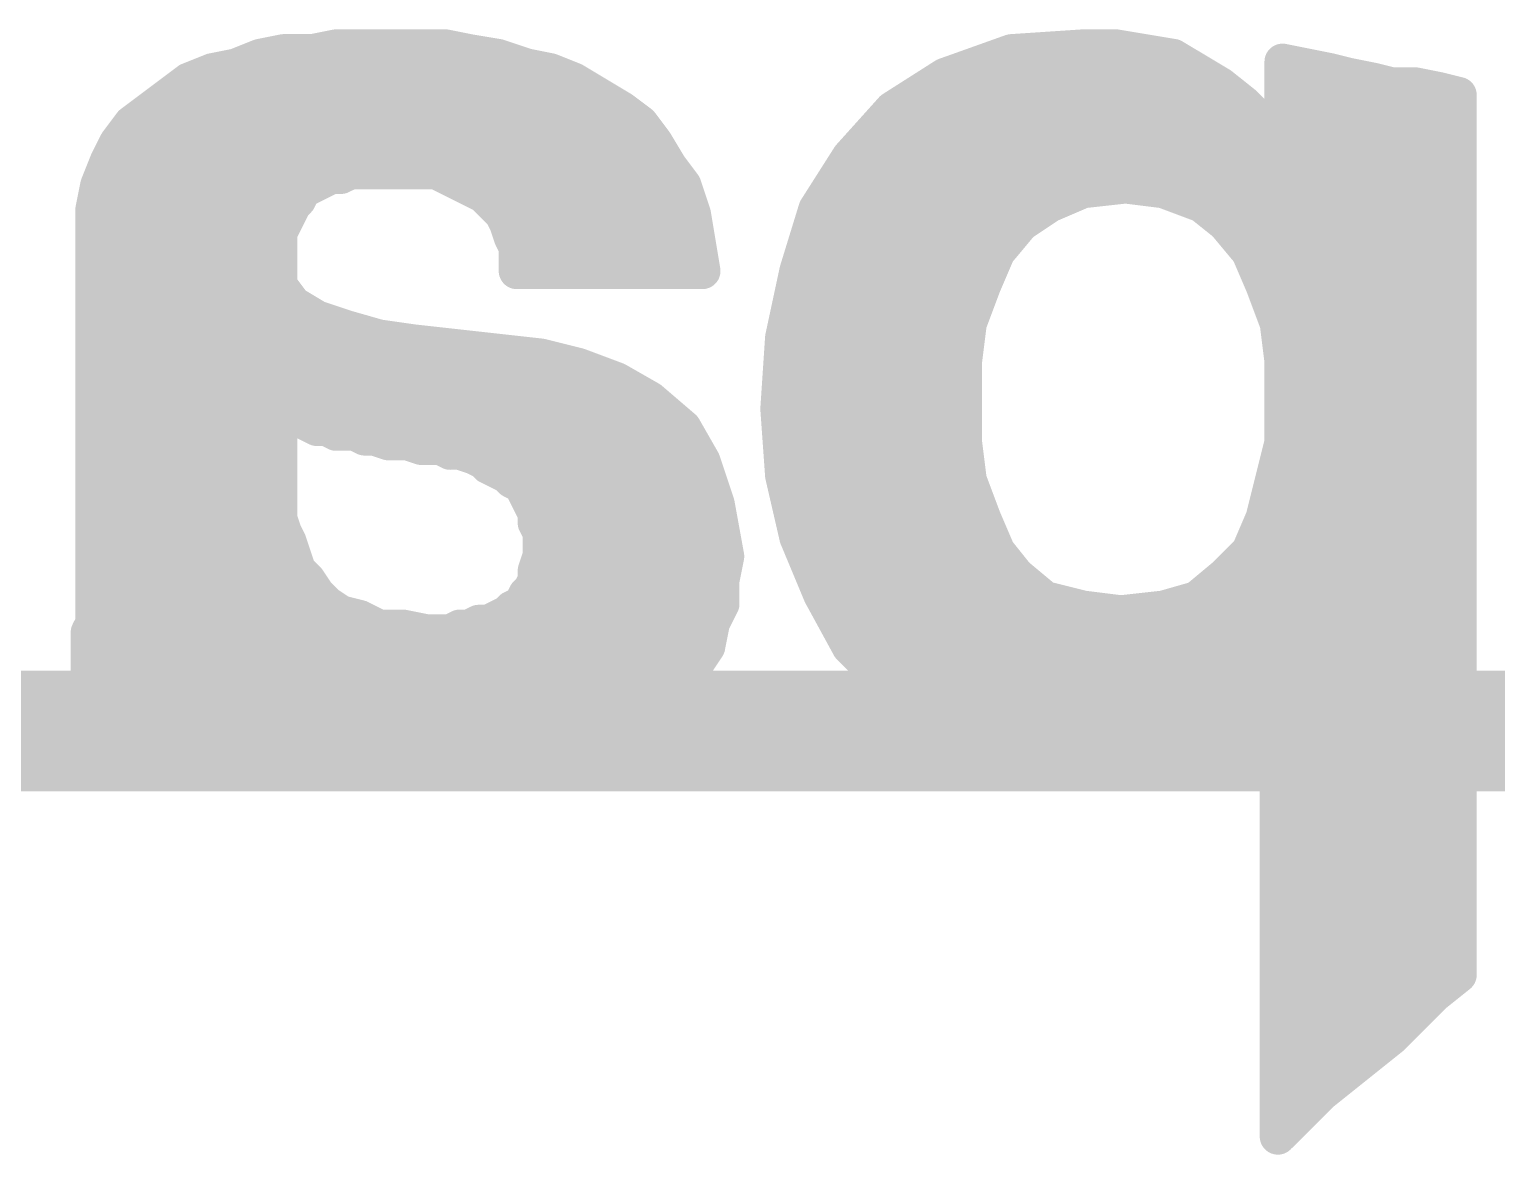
# Model space of a CAD drawing. Extents: x -31 to 86, y -14 to 53.
# Drawn here: x 20.041 to 23.126, y 2.919 to 5.286 of the extents above; entities that cross this region are included whole.
import ezdxf

# ---------------------------------------------------------------- set-up
doc = ezdxf.new("R2010")
doc.units = 0
for name, color, linetype in [('1', 12, 'CONTINUOUS'), ('16', 132, 'CONTINUOUS'), ('22', 40, 'CONTINUOUS')]:
    doc.layers.add(name, color=color, linetype=linetype)

msp = doc.modelspace()

# ---------------------------------------------------------------- linework, layer by layer
at = {"layer": '1', "const_width": 0.254}
msp.add_lwpolyline([(14.605, 3.81), (29.21, 3.81)], dxfattribs=at)
at = {"layer": '16', "const_width": 0.254}
msp.add_lwpolyline([(14.605, 3.81), (29.21, 3.81)], dxfattribs=at)
at = {"layer": '22', "const_width": 0.0762}
for points in [[(20.5755, 5.2375), (20.5255, 5.2275)], [(20.6355, 5.2375), (20.5755, 5.2375)], [(20.6855, 5.2475), (20.6355, 5.2375)], [(20.9155, 5.2475), (20.6855, 5.2475)], [(20.9655, 5.2375), (20.9155, 5.2475)], [(21.0255, 5.2275), (20.9655, 5.2375)], [(22.1055, 5.2375), (21.9655, 5.1875)], [(22.2555, 5.2475), (22.1055, 5.2375)], [(22.3255, 5.2475), (22.2555, 5.2475)], [(22.3855, 5.2375), (22.3255, 5.2475)], [(22.4455, 5.2275), (22.3855, 5.2375)], [(20.4755, 5.2075), (20.4255, 5.1975)], [(20.5255, 5.2275), (20.4755, 5.2075)], [(21.0855, 5.2075), (21.0255, 5.2275)], [(21.1355, 5.1975), (21.0855, 5.2075)], [(22.4955, 5.1975), (22.4455, 5.2275)], [(22.7255, 5.2075), (22.6755, 5.2175)], [(22.6755, 5.2175), (22.6755, 5.0375)], [(22.7755, 5.1975), (22.7255, 5.2075)], [(20.3755, 5.1775), (20.3355, 5.1475)], [(20.4255, 5.1975), (20.3755, 5.1775)], [(20.3858, 5.1816), (21.1753, 5.1816)], [(21.1855, 5.1775), (21.1355, 5.1975)], [(21.2355, 5.1475), (21.1855, 5.1775)], [(21.9655, 5.1875), (21.8555, 5.1175)], [(21.9562, 5.1816), (22.522, 5.1816)], [(22.5455, 5.1675), (22.4955, 5.1975)], [(22.6755, 5.1816), (22.845, 5.1816)], [(22.8155, 5.1875), (22.7755, 5.1975)], [(22.8655, 5.1775), (22.8155, 5.1875)], [(22.9055, 5.1675), (22.8655, 5.1775)], [(20.3355, 5.1475), (20.2955, 5.1175)], [(21.2855, 5.1175), (21.2355, 5.1475)], [(22.5955, 5.1275), (22.5455, 5.1675)], [(22.9555, 5.1675), (22.9055, 5.1675)], [(23.0055, 5.1575), (22.9555, 5.1675)], [(23.0455, 5.1475), (23.0055, 5.1575)], [(23.0455, 3.2975), (23.0455, 5.1475)], [(20.2955, 5.1175), (20.2555, 5.0875)], [(21.3255, 5.0875), (21.2855, 5.1175)], [(21.8555, 5.1175), (21.7655, 5.0175)], [(22.6355, 5.0875), (22.5955, 5.1275)], [(20.2555, 5.0875), (20.2255, 5.0475)], [(20.2794, 5.1054), (21.3016, 5.1054)], [(21.3555, 5.0475), (21.3255, 5.0875)], [(21.8446, 5.1054), (22.6176, 5.1054)], [(22.6755, 5.0375), (22.6355, 5.0875)], [(22.6755, 5.1054), (23.0455, 5.1054)], [(20.2255, 5.0475), (20.2055, 5.0075)], [(20.2164, 5.0292), (21.3665, 5.0292)], [(21.3855, 4.9975), (21.3555, 5.0475)], [(21.776, 5.0292), (23.0455, 5.0292)], [(20.2055, 5.0075), (20.1855, 4.9575)], [(21.4155, 4.9575), (21.3855, 4.9975)], [(21.7655, 5.0175), (21.6955, 4.9075)], [(20.6355, 4.9575), (20.6555, 4.9675)], [(20.6555, 4.9675), (20.6755, 4.9775)], [(20.6755, 4.9775), (20.6955, 4.9775)], [(20.6955, 4.9775), (20.7155, 4.9875)], [(20.7155, 4.9875), (20.8955, 4.9875)], [(20.8955, 4.9875), (20.9155, 4.9775)], [(20.9155, 4.9775), (20.9355, 4.9675)], [(20.9355, 4.9675), (20.9555, 4.9575)], [(20.1855, 4.9575), (20.1755, 4.9075)], [(20.1846, 4.953), (20.6265, 4.953)], [(20.6055, 4.9275), (20.6155, 4.9475)], [(20.6155, 4.9475), (20.6355, 4.9575)], [(20.9555, 4.9575), (20.9755, 4.9475)], [(20.9645, 4.953), (21.417, 4.953)], [(20.9755, 4.9475), (20.9955, 4.9375)], [(20.9955, 4.9375), (21.0055, 4.9275)], [(21.4355, 4.8975), (21.4155, 4.9575)], [(21.7245, 4.953), (22.305, 4.953)], [(22.1855, 4.9175), (22.2555, 4.9475)], [(22.2555, 4.9475), (22.3455, 4.9575)], [(22.3455, 4.9575), (22.4255, 4.9475)], [(22.3815, 4.953), (23.0455, 4.953)], [(22.4255, 4.9475), (22.5055, 4.9175)], [(20.1755, 4.9075), (20.1755, 4.0375)], [(20.5855, 4.8975), (20.5955, 4.9175)], [(20.5955, 4.9175), (20.6055, 4.9275)], [(21.0055, 4.9275), (21.0255, 4.9075)], [(21.0255, 4.9075), (21.0355, 4.8975)], [(21.6955, 4.9075), (21.6555, 4.7775)], [(22.1255, 4.8775), (22.1855, 4.9175)], [(22.5055, 4.9175), (22.5555, 4.8775)], [(20.1755, 4.8768), (20.5752, 4.8768)], [(20.5655, 4.8575), (20.5755, 4.8775)], [(20.5755, 4.8775), (20.5855, 4.8975)], [(21.0355, 4.8975), (21.0455, 4.8775)], [(21.0455, 4.8775), (21.0555, 4.8475)], [(21.0457, 4.8768), (21.439, 4.8768)], [(21.4455, 4.8375), (21.4355, 4.8975)], [(21.6861, 4.8768), (22.1249, 4.8768)], [(22.0755, 4.8175), (22.1255, 4.8775)], [(22.5555, 4.8775), (22.6055, 4.8175)], [(22.5561, 4.8768), (23.0455, 4.8768)], [(20.5655, 4.7475), (20.5655, 4.8575)], [(21.0555, 4.8475), (21.0655, 4.8275)], [(21.4555, 4.7775), (21.4455, 4.8375)], [(21.0655, 4.8275), (21.0655, 4.7775)], [(22.0455, 4.7475), (22.0755, 4.8175)], [(22.6055, 4.8175), (22.6355, 4.7475)], [(20.1755, 4.8006), (20.5655, 4.8006)], [(21.0655, 4.8006), (21.4517, 4.8006)], [(21.0655, 4.7775), (21.4555, 4.7775)], [(21.6555, 4.7775), (21.6255, 4.6375)], [(21.6626, 4.8006), (22.0683, 4.8006)], [(22.6127, 4.8006), (23.0455, 4.8006)], [(20.5955, 4.7075), (20.5655, 4.7475)], [(22.0155, 4.6675), (22.0455, 4.7475)], [(22.6355, 4.7475), (22.6655, 4.6675)], [(20.1755, 4.7244), (20.5828, 4.7244)], [(21.6441, 4.7244), (22.0368, 4.7244)], [(22.6442, 4.7244), (23.0455, 4.7244)], [(20.6455, 4.6775), (20.5955, 4.7075)], [(20.7055, 4.6575), (20.6455, 4.6775)], [(20.7755, 4.6375), (20.7055, 4.6575)], [(22.0055, 4.5875), (22.0155, 4.6675)], [(22.6655, 4.6675), (22.6755, 4.5875)], [(20.1755, 4.6482), (20.7381, 4.6482)], [(20.7755, 4.6375), (20.7255, 4.4375)], [(20.7255, 4.4375), (20.7755, 4.6375)], [(20.8455, 4.6275), (20.7755, 4.6375)], [(20.9355, 4.6175), (20.8455, 4.6275)], [(21.6255, 4.6375), (21.6155, 4.4875)], [(21.6278, 4.6482), (22.0131, 4.6482)], [(22.6679, 4.6482), (23.0455, 4.6482)], [(21.0255, 4.6075), (20.9355, 4.6175)], [(20.9455, 4.3975), (21.0255, 4.6075)], [(21.0255, 4.6075), (20.9455, 4.3975)], [(21.1155, 4.5975), (21.0255, 4.6075)], [(21.1955, 4.5775), (21.1155, 4.5975)], [(20.1755, 4.572), (20.7591, 4.572)], [(20.7591, 4.572), (21.012, 4.572)], [(21.012, 4.572), (21.2102, 4.572)], [(21.2755, 4.5475), (21.1955, 4.5775)], [(21.6211, 4.572), (22.0055, 4.572)], [(22.0055, 4.4975), (22.0055, 4.5875)], [(22.6755, 4.5875), (22.6755, 4.4175)], [(22.6755, 4.572), (23.0455, 4.572)], [(21.3455, 4.5075), (21.2755, 4.5475)], [(21.4155, 4.4475), (21.3455, 4.5075)], [(22.0055, 4.4975), (21.6155, 4.4875)], [(21.6155, 4.4875), (22.0055, 4.4975)], [(22.0055, 4.4175), (22.0055, 4.4975)], [(20.1755, 4.4958), (20.7401, 4.4958)], [(20.5655, 4.2575), (20.5655, 4.4875)], [(20.5655, 4.4875), (20.5755, 4.4775)], [(20.5755, 4.4775), (20.5855, 4.4675)], [(20.5855, 4.4675), (20.6055, 4.4675)], [(20.6055, 4.4675), (20.6255, 4.4575)], [(20.7401, 4.4958), (20.9829, 4.4958)], [(20.983, 4.4958), (21.3591, 4.4958)], [(21.6155, 4.4875), (21.6255, 4.3475)], [(21.6161, 4.4958), (21.9392, 4.4958)], [(21.9392, 4.4958), (22.0055, 4.4958)], [(22.6755, 4.4958), (23.0455, 4.4958)], [(20.6255, 4.4575), (20.6455, 4.4475)], [(20.6455, 4.4475), (20.6655, 4.4475)], [(20.6655, 4.4475), (20.6855, 4.4375)], [(20.6855, 4.4375), (20.7255, 4.4375)], [(20.7255, 4.4375), (20.7455, 4.4275)], [(21.4555, 4.3775), (21.4155, 4.4475)], [(20.1755, 4.4196), (20.5655, 4.4196)], [(20.7455, 4.4275), (20.7655, 4.4275)], [(20.7655, 4.4275), (20.7955, 4.4175)], [(20.7892, 4.4196), (20.9539, 4.4196)], [(20.7955, 4.4175), (20.8355, 4.4175)], [(20.8355, 4.4175), (20.8655, 4.4075)], [(20.8655, 4.4075), (20.9055, 4.4075)], [(20.9055, 4.4075), (20.9255, 4.3975)], [(20.9539, 4.4196), (21.4314, 4.4196)], [(21.6204, 4.4196), (22.0055, 4.4196)], [(22.0155, 4.3375), (22.0055, 4.4175)], [(22.6755, 4.4175), (22.6555, 4.3375)], [(22.6755, 4.4196), (23.0455, 4.4196)], [(20.9255, 4.3975), (20.9455, 4.3975)], [(20.9455, 4.3975), (20.9755, 4.3875)], [(20.9755, 4.3875), (20.9955, 4.3775)], [(20.9955, 4.3775), (21.0055, 4.3675)], [(21.4855, 4.2875), (21.4555, 4.3775)], [(20.1755, 4.3434), (20.5655, 4.3434)], [(21.0055, 4.3675), (21.0255, 4.3575)], [(21.0255, 4.3575), (21.0455, 4.3475)], [(21.0455, 4.3475), (21.0555, 4.3375)], [(21.0496, 4.3434), (21.4669, 4.3434)], [(21.6255, 4.3475), (21.6555, 4.2175)], [(21.6264, 4.3434), (22.0148, 4.3434)], [(22.657, 4.3434), (23.0455, 4.3434)], [(21.0555, 4.3375), (21.0755, 4.3275)], [(21.0755, 4.3275), (21.0855, 4.3075)], [(22.0455, 4.2575), (22.0155, 4.3375)], [(22.6555, 4.3375), (22.6355, 4.2575)], [(21.0855, 4.3075), (21.0955, 4.2875)], [(21.0955, 4.2875), (21.1055, 4.2675)], [(21.5055, 4.1775), (21.4855, 4.2875)], [(20.1755, 4.2672), (20.5655, 4.2672)], [(20.5755, 4.2275), (20.5655, 4.2575)], [(21.1055, 4.2675), (21.1055, 4.2475)], [(21.1055, 4.2672), (21.4892, 4.2672)], [(21.644, 4.2672), (22.0419, 4.2672)], [(21.7055, 4.0975), (22.0455, 4.2575)], [(22.0455, 4.2575), (21.7055, 4.0975)], [(22.0755, 4.1875), (22.0455, 4.2575)], [(22.6355, 4.2575), (22.6055, 4.1875)], [(22.6379, 4.2672), (23.0455, 4.2672)], [(20.5855, 4.2075), (20.5755, 4.2275)], [(21.1055, 4.2475), (21.1155, 4.2275)], [(21.1155, 4.2275), (21.1155, 4.1775)], [(20.1755, 4.191), (20.591, 4.191)], [(20.5955, 4.1775), (20.5855, 4.2075)], [(21.1155, 4.191), (21.503, 4.191)], [(21.6555, 4.2175), (21.7055, 4.0975)], [(21.6665, 4.191), (21.9042, 4.191)], [(21.9042, 4.191), (22.074, 4.191)], [(22.607, 4.191), (23.0455, 4.191)], [(20.6055, 4.1475), (20.5955, 4.1775)], [(21.1155, 4.1775), (21.1055, 4.1475)], [(21.4955, 4.1275), (21.5055, 4.1775)], [(22.1155, 4.1375), (22.0755, 4.1875)], [(22.6055, 4.1875), (22.5555, 4.1375)], [(20.6255, 4.1275), (20.6055, 4.1475)], [(20.6455, 4.0975), (20.6255, 4.1275)], [(21.1055, 4.1275), (21.0955, 4.1075)], [(21.1055, 4.1475), (21.1055, 4.1275)], [(21.4955, 4.0775), (21.4955, 4.1275)], [(22.1755, 4.0875), (22.1155, 4.1375)], [(22.5555, 4.1375), (22.4955, 4.0875)], [(20.1755, 4.1148), (20.634, 4.1148)], [(20.6655, 4.0775), (20.6455, 4.0975)], [(21.0855, 4.0975), (21.0755, 4.0775)], [(21.0955, 4.1075), (21.0855, 4.0975)], [(21.0992, 4.1148), (21.4955, 4.1148)], [(21.6983, 4.1148), (21.7423, 4.1148)], [(21.7055, 4.0975), (21.7655, 3.9875)], [(21.7423, 4.1148), (22.1427, 4.1148)], [(22.5283, 4.1148), (23.0455, 4.1148)], [(20.6955, 4.0575), (20.6655, 4.0775)], [(21.0555, 4.0675), (21.0455, 4.0575)], [(21.0755, 4.0775), (21.0555, 4.0675)], [(21.4755, 4.0375), (21.4955, 4.0775)], [(22.2555, 4.0675), (22.1755, 4.0875)], [(22.3355, 4.0575), (22.2555, 4.0675)], [(22.4255, 4.0675), (22.3355, 4.0575)], [(22.4955, 4.0875), (22.4255, 4.0675)], [(20.1755, 4.0375), (20.1655, 4.0175)], [(20.1755, 4.0386), (20.7533, 4.0386)], [(20.7355, 4.0475), (20.6955, 4.0575)], [(20.7755, 4.0275), (20.7355, 4.0475)], [(20.9855, 4.0375), (20.9655, 4.0275)], [(21.0055, 4.0375), (20.9855, 4.0375)], [(21.0255, 4.0475), (21.0055, 4.0375)], [(21.0077, 4.0386), (21.4761, 4.0386)], [(21.0455, 4.0575), (21.0255, 4.0475)], [(21.4655, 3.9875), (21.4755, 4.0375)], [(21.7376, 4.0386), (23.0455, 4.0386)], [(20.1655, 4.0175), (20.1655, 3.9275)], [(20.8255, 4.0275), (20.7755, 4.0275)], [(20.8755, 4.0175), (20.8255, 4.0275)], [(20.9255, 4.0175), (20.8755, 4.0175)], [(20.9455, 4.0275), (20.9255, 4.0175)], [(20.9655, 4.0275), (20.9455, 4.0275)], [(21.4455, 3.9575), (21.4655, 3.9875)], [(21.7655, 3.9875), (21.8555, 3.8975)], [(22.6155, 3.9275), (22.6555, 3.9775)], [(22.6555, 3.9775), (22.6655, 3.9775)], [(22.6655, 3.9775), (22.6655, 2.9575)], [(20.1655, 3.9624), (21.4488, 3.9624)], [(21.4155, 3.9175), (21.4455, 3.9575)], [(21.7906, 3.9624), (22.6434, 3.9624)], [(22.6655, 3.9624), (23.0455, 3.9624)], [(20.1655, 3.9275), (20.1555, 3.9075)], [(20.5455, 3.8775), (20.5455, 3.9375)], [(20.5455, 3.9375), (20.5655, 3.9075)], [(21.3955, 3.8875), (21.4155, 3.9175)], [(22.5755, 3.8775), (22.6155, 3.9275)], [(20.1555, 3.8875), (20.1455, 3.8675)], [(20.1548, 3.8862), (20.5455, 3.8862)], [(20.1555, 3.9075), (20.1555, 3.8875)], [(20.5655, 3.9075), (20.5955, 3.8875)], [(20.5955, 3.8875), (20.6155, 3.8675)], [(20.5968, 3.8862), (21.3942, 3.8862)], [(21.3655, 3.8575), (21.3955, 3.8875)], [(21.8555, 3.8975), (21.9655, 3.8175)], [(21.871, 3.8862), (22.5825, 3.8862)], [(22.6655, 3.8862), (23.0455, 3.8862)], [(20.1455, 3.8675), (20.1455, 3.8375)], [(20.5355, 3.8675), (20.5455, 3.8775)], [(20.5355, 3.8375), (20.5355, 3.8675)], [(20.6155, 3.8675), (20.6455, 3.8475)], [(21.3255, 3.8375), (21.3655, 3.8575)], [(22.5255, 3.8475), (22.5755, 3.8775)], [(20.1455, 3.8375), (20.1355, 3.8175)], [(20.5255, 3.8275), (20.5355, 3.8375)], [(20.5255, 3.8175), (20.5255, 3.8275)], [(20.6455, 3.8475), (20.6755, 3.8375)], [(20.6755, 3.8375), (20.7055, 3.8175)], [(21.2955, 3.8175), (21.3255, 3.8375)], [(22.4755, 3.8175), (22.5255, 3.8475)], [(20.1355, 3.8175), (20.1255, 3.8075)], [(20.1255, 3.8075), (20.1255, 3.7975)], [(20.1255, 3.7975), (20.5155, 3.7975)], [(20.128, 3.81), (20.518, 3.81)], [(20.5155, 3.8075), (20.5255, 3.8175)], [(20.5155, 3.7975), (20.5155, 3.8075)], [(20.7055, 3.8175), (20.7355, 3.8075)], [(20.728, 3.81), (21.2805, 3.81)], [(20.7355, 3.8075), (20.7655, 3.7975)], [(20.7655, 3.7975), (20.7955, 3.7875)], [(20.7955, 3.7875), (20.8255, 3.7775)], [(21.2055, 3.7775), (21.2555, 3.7975)], [(21.2555, 3.7975), (21.2955, 3.8175)], [(21.9655, 3.8175), (22.0855, 3.7775)], [(21.988, 3.81), (22.4605, 3.81)], [(22.3555, 3.7775), (22.4155, 3.7875)], [(22.4155, 3.7875), (22.4755, 3.8175)], [(22.6655, 3.81), (23.0455, 3.81)], [(20.8255, 3.7775), (20.8555, 3.7775)], [(20.8555, 3.7775), (20.8855, 3.7675)], [(20.8855, 3.7675), (20.9255, 3.7675)], [(20.9255, 3.7675), (20.9555, 3.7575)], [(20.9555, 3.7575), (21.0655, 3.7575)], [(21.0655, 3.7575), (21.1155, 3.7675)], [(21.1155, 3.7675), (21.1655, 3.7675)], [(21.1655, 3.7675), (21.2055, 3.7775)], [(22.0855, 3.7775), (22.2355, 3.7575)], [(22.2355, 3.7575), (22.2955, 3.7675)], [(22.2955, 3.7675), (22.3555, 3.7775)], [(22.6655, 3.7338), (23.0455, 3.7338)], [(22.6655, 3.6576), (23.0455, 3.6576)], [(22.6655, 3.5814), (23.0455, 3.5814)], [(22.6655, 3.5052), (23.0455, 3.5052)], [(22.6655, 3.429), (23.0455, 3.429)], [(22.6655, 3.3528), (23.0455, 3.3528)], [(22.9955, 3.2575), (23.0455, 3.2975)], [(22.6655, 3.2766), (23.0194, 3.2766)], [(22.9555, 3.2175), (22.9955, 3.2575)], [(22.9055, 3.1675), (22.9555, 3.2175)], [(22.6655, 3.2004), (22.9384, 3.2004)], [(22.8555, 3.1275), (22.9055, 3.1675)], [(22.6655, 3.1242), (22.8514, 3.1242)], [(22.8055, 3.0875), (22.8555, 3.1275)], [(22.7555, 3.0475), (22.8055, 3.0875)], [(22.6655, 3.048), (22.7561, 3.048)], [(22.7055, 2.9975), (22.7555, 3.0475)], [(22.6655, 2.9575), (22.7055, 2.9975)], [(22.6655, 2.9718), (22.6798, 2.9718)]]:
    msp.add_lwpolyline(points, dxfattribs=at)
at = {"layer": '22', "const_width": 0.0381}
for points in [[(20.5755, 5.2565, 1), (20.5755, 5.2184)], [(20.5792, 5.2188, 1), (20.5718, 5.2562)], [(20.6355, 5.2184, 1), (20.6355, 5.2565)], [(20.6855, 5.2666, 1), (20.6855, 5.2285)], [(20.6892, 5.2288, 1), (20.6818, 5.2662)], [(20.9192, 5.2662, 1), (20.9118, 5.2288)], [(20.9155, 5.2285, 1), (20.9155, 5.2666)], [(20.9686, 5.2563, 1), (20.9624, 5.2187)], [(22.1042, 5.2565, 1), (22.1068, 5.2185)], [(22.1119, 5.2196, 1), (22.0991, 5.2554)], [(22.2555, 5.2666, 1), (22.2555, 5.2285)], [(22.2568, 5.2285, 1), (22.2542, 5.2665)], [(22.3286, 5.2663, 1), (22.3224, 5.2287)], [(22.3255, 5.2285, 1), (22.3255, 5.2666)], [(22.3886, 5.2563, 1), (22.3824, 5.2187)], [(20.4792, 5.1888, 1), (20.4718, 5.2262)], [(20.5218, 5.2462, 1), (20.5292, 5.2088)], [(20.5326, 5.2098, 1), (20.5184, 5.2452)], [(20.6318, 5.2562, 1), (20.6392, 5.2188)], [(20.9618, 5.2188, 1), (20.9692, 5.2562)], [(21.0315, 5.2456, 1), (21.0195, 5.2094)], [(21.0224, 5.2087, 1), (21.0286, 5.2463)], [(21.0892, 5.2262, 1), (21.0818, 5.1888)], [(21.0795, 5.1894, 1), (21.0915, 5.2256)], [(22.3824, 5.2187, 1), (22.3886, 5.2563)], [(22.4553, 5.2438, 1), (22.4357, 5.2112)], [(22.4424, 5.2087, 1), (22.4486, 5.2463)], [(22.6792, 5.2362, 1), (22.6718, 5.1988)], [(22.6945, 5.2175, 1), (22.6564, 5.2175)], [(22.7292, 5.2262, 1), (22.7218, 5.1888)], [(22.7218, 5.1888, 1), (22.7292, 5.2262)], [(20.3684, 5.1952, 1), (20.3826, 5.1598)], [(20.3869, 5.1623, 1), (20.3641, 5.1927)], [(20.3858, 5.2007, 1), (20.3858, 5.1626)], [(20.4218, 5.2162, 1), (20.4292, 5.1788)], [(20.4326, 5.1798, 1), (20.4184, 5.2152)], [(20.4684, 5.2252, 1), (20.4826, 5.1898)], [(21.1426, 5.2152, 1), (21.1284, 5.1798)], [(21.1318, 5.1788, 1), (21.1392, 5.2162)], [(21.1953, 5.1938, 1), (21.1757, 5.1612)], [(21.1753, 5.1626, 1), (21.1753, 5.2007)], [(21.1784, 5.1598, 1), (21.1926, 5.1952)], [(21.9562, 5.2007, 1), (21.9562, 5.1626)], [(21.9591, 5.2054, 1), (21.9719, 5.1696)], [(21.9757, 5.1714, 1), (21.9553, 5.2036)], [(22.5053, 5.2138, 1), (22.4857, 5.1812)], [(22.4857, 5.1812, 1), (22.5053, 5.2138)], [(22.522, 5.1626, 1), (22.522, 5.2007)], [(22.6755, 5.2007, 1), (22.6755, 5.1626)], [(22.7801, 5.216, 1), (22.7709, 5.179)], [(22.7718, 5.1788, 1), (22.7792, 5.2162)], [(22.8192, 5.2062, 1), (22.8118, 5.1688)], [(22.8109, 5.169, 1), (22.8201, 5.206)], [(22.845, 5.1626, 1), (22.845, 5.2007)], [(22.8701, 5.196, 1), (22.8609, 5.159)], [(22.8618, 5.1588, 1), (22.8692, 5.1962)], [(20.3469, 5.1323, 1), (20.3241, 5.1627)], [(21.2453, 5.1638, 1), (21.2257, 5.1312)], [(21.2257, 5.1312, 1), (21.2453, 5.1638)], [(22.5574, 5.1824, 1), (22.5336, 5.1526)], [(22.5357, 5.1512, 1), (22.5553, 5.1838)], [(22.9055, 5.1866, 1), (22.9055, 5.1485)], [(22.9009, 5.149, 1), (22.9101, 5.186)], [(22.9592, 5.1862, 1), (22.9518, 5.1488)], [(22.9555, 5.1485, 1), (22.9555, 5.1866)], [(23.0101, 5.176, 1), (23.0009, 5.139)], [(23.0018, 5.1388, 1), (23.0092, 5.1762)], [(23.0646, 5.1475, 1), (23.0265, 5.1475)], [(23.0409, 5.129, 1), (23.0501, 5.166)], [(20.3069, 5.1023, 1), (20.2841, 5.1327)], [(20.3241, 5.1627, 1), (20.3469, 5.1323)], [(21.2969, 5.1327, 1), (21.2741, 5.1023)], [(21.2757, 5.1012, 1), (21.2953, 5.1338)], [(21.8453, 5.1336, 1), (21.8657, 5.1014)], [(21.8697, 5.1048, 1), (21.8413, 5.1302)], [(22.609, 5.141, 1), (22.582, 5.114)], [(22.5836, 5.1126, 1), (22.6074, 5.1424)], [(20.2441, 5.1027, 1), (20.2669, 5.0723)], [(20.2707, 5.0761, 1), (20.2403, 5.0989)], [(20.2794, 5.1245, 1), (20.2794, 5.0864)], [(20.2841, 5.1327, 1), (20.3069, 5.1023)], [(21.3016, 5.0864, 1), (21.3016, 5.1245)], [(21.3407, 5.0989, 1), (21.3103, 5.0761)], [(21.3141, 5.0723, 1), (21.3369, 5.1027)], [(21.8446, 5.1245, 1), (21.8446, 5.0864)], [(22.6504, 5.0994, 1), (22.6206, 5.0756)], [(22.6176, 5.0864, 1), (22.6176, 5.1245)], [(22.6755, 5.1245, 1), (22.6755, 5.0864)], [(23.0455, 5.0864, 1), (23.0455, 5.1245)], [(22.622, 5.074, 1), (22.649, 5.101)], [(20.2164, 5.0483, 1), (20.2164, 5.0102)], [(20.2103, 5.0589, 1), (20.2407, 5.0361)], [(20.2425, 5.039, 1), (20.2085, 5.056)], [(21.3718, 5.0573, 1), (21.3392, 5.0377)], [(21.3403, 5.0361, 1), (21.3707, 5.0589)], [(21.3665, 5.0102, 1), (21.3665, 5.0483)], [(21.776, 5.0483, 1), (21.776, 5.0102)], [(22.6606, 5.0256, 1), (22.6904, 5.0494)], [(23.0455, 5.0102, 1), (23.0455, 5.0483)], [(20.1885, 5.016, 1), (20.2225, 4.999)], [(20.2232, 5.0004, 1), (20.1878, 5.0146)], [(21.4007, 5.0089, 1), (21.3703, 4.9861)], [(21.7513, 5.0302, 1), (21.7797, 5.0048)], [(21.7816, 5.0073, 1), (21.7494, 5.0277)], [(22.6564, 5.0375, 1), (22.6945, 5.0375)], [(20.647, 4.9845, 1), (20.664, 4.9505)], [(20.664, 4.9505, 1), (20.647, 4.9845)], [(20.6755, 4.9966, 1), (20.6755, 4.9585)], [(20.684, 4.9605, 1), (20.667, 4.9945)], [(20.687, 4.9945, 1), (20.704, 4.9605)], [(20.6955, 4.9585, 1), (20.6955, 4.9966)], [(20.7155, 5.0065, 1), (20.7155, 4.9684)], [(20.724, 4.9705, 1), (20.707, 5.0045)], [(20.904, 5.0045, 1), (20.887, 4.9705)], [(20.8955, 4.9684, 1), (20.8955, 5.0065)], [(20.924, 4.9945, 1), (20.907, 4.9605)], [(20.907, 4.9605, 1), (20.924, 4.9945)], [(20.944, 4.9845, 1), (20.927, 4.9505)], [(20.927, 4.9505, 1), (20.944, 4.9845)], [(21.3692, 4.9877, 1), (21.4018, 5.0073)], [(20.1846, 4.9721, 1), (20.1846, 4.934)], [(20.1678, 4.9646, 1), (20.2032, 4.9504)], [(20.2042, 4.9538, 1), (20.1668, 4.9612)], [(20.607, 4.9645, 1), (20.624, 4.9305)], [(20.6325, 4.939, 1), (20.5985, 4.956)], [(20.627, 4.9745, 1), (20.644, 4.9405)], [(20.6265, 4.934, 1), (20.6265, 4.9721)], [(20.644, 4.9405, 1), (20.627, 4.9745)], [(20.964, 4.9745, 1), (20.947, 4.9405)], [(20.9645, 4.9721, 1), (20.9645, 4.934)], [(20.947, 4.9405, 1), (20.964, 4.9745)], [(20.984, 4.9645, 1), (20.967, 4.9305)], [(20.967, 4.9305, 1), (20.984, 4.9645)], [(21.009, 4.951, 1), (20.982, 4.924)], [(20.987, 4.9205, 1), (21.004, 4.9545)], [(21.4336, 4.9635, 1), (21.3974, 4.9515)], [(21.4003, 4.9461, 1), (21.4307, 4.9689)], [(21.417, 4.934, 1), (21.417, 4.9721)], [(21.7245, 4.9721, 1), (21.7245, 4.934)], [(22.2534, 4.9664, 1), (22.2576, 4.9286)], [(22.263, 4.93, 1), (22.248, 4.965)], [(22.305, 4.934, 1), (22.305, 4.9721)], [(22.3479, 4.9764, 1), (22.3431, 4.9386)], [(22.3476, 4.9386, 1), (22.3434, 4.9764)], [(22.3815, 4.9721, 1), (22.3815, 4.934)], [(22.4322, 4.9653, 1), (22.4188, 4.9297)], [(22.4231, 4.9286, 1), (22.4279, 4.9664)], [(23.0455, 4.934, 1), (23.0455, 4.9721)], [(20.1945, 4.9075, 1), (20.1564, 4.9075)], [(20.582, 4.931, 1), (20.609, 4.904)], [(20.6125, 4.909, 1), (20.5785, 4.926)], [(20.5885, 4.936, 1), (20.6225, 4.919)], [(20.619, 4.914, 1), (20.592, 4.941)], [(21.019, 4.941, 1), (20.992, 4.914)], [(20.992, 4.914, 1), (21.019, 4.941)], [(21.039, 4.921, 1), (21.012, 4.894)], [(21.012, 4.894, 1), (21.039, 4.921)], [(21.6794, 4.9177, 1), (21.7116, 4.8973)], [(21.7137, 4.9019, 1), (21.6773, 4.9131)], [(22.178, 4.935, 1), (22.193, 4.9)], [(22.1961, 4.9016, 1), (22.1749, 4.9334)], [(22.5174, 4.9324, 1), (22.4936, 4.9026)], [(22.4988, 4.8997, 1), (22.5122, 4.9353)], [(20.1568, 4.9112, 1), (20.1942, 4.9038)], [(20.1755, 4.8959, 1), (20.1755, 4.8578)], [(20.5925, 4.869, 1), (20.5585, 4.886)], [(20.5685, 4.906, 1), (20.6025, 4.889)], [(20.6025, 4.889, 1), (20.5685, 4.906)], [(20.5752, 4.8578, 1), (20.5752, 4.8959)], [(21.0525, 4.906, 1), (21.0185, 4.889)], [(21.022, 4.884, 1), (21.049, 4.911)], [(21.0636, 4.8835, 1), (21.0274, 4.8715)], [(21.0457, 4.8959, 1), (21.0457, 4.8578)], [(21.4543, 4.9006, 1), (21.4167, 4.8944)], [(21.4174, 4.8915, 1), (21.4536, 4.9035)], [(21.439, 4.8578, 1), (21.439, 4.8959)], [(21.6861, 4.8959, 1), (21.6861, 4.8578)], [(22.1149, 4.8934, 1), (22.1361, 4.8616)], [(22.1401, 4.8653, 1), (22.1109, 4.8897)], [(22.1249, 4.8578, 1), (22.1249, 4.8959)], [(22.5701, 4.8897, 1), (22.5409, 4.8653)], [(22.5561, 4.8959, 1), (22.5561, 4.8578)], [(22.5436, 4.8626, 1), (22.5674, 4.8924)], [(23.0455, 4.8578, 1), (23.0455, 4.8959)], [(20.5485, 4.866, 1), (20.5825, 4.849)], [(20.5846, 4.8575, 1), (20.5465, 4.8575)], [(20.5585, 4.886, 1), (20.5925, 4.869)], [(21.0285, 4.869, 1), (21.0625, 4.886)], [(21.0725, 4.856, 1), (21.0385, 4.839)], [(21.4643, 4.8406, 1), (21.4267, 4.8344)], [(21.0374, 4.8415, 1), (21.0736, 4.8535)], [(21.0846, 4.8275, 1), (21.0465, 4.8275)], [(21.0485, 4.819, 1), (21.0825, 4.836)], [(21.4267, 4.8344, 1), (21.4643, 4.8406)], [(22.0609, 4.8297, 1), (22.0901, 4.8053)], [(22.093, 4.81, 1), (22.058, 4.825)], [(22.623, 4.825, 1), (22.588, 4.81)], [(22.5909, 4.8053, 1), (22.6201, 4.8297)], [(20.1755, 4.8197, 1), (20.1755, 4.7816)], [(20.5655, 4.7816, 1), (20.5655, 4.8197)], [(21.0655, 4.8197, 1), (21.0655, 4.7816)], [(21.0655, 4.7965, 1), (21.0655, 4.7584)], [(21.4517, 4.7816, 1), (21.4517, 4.8197)], [(21.4555, 4.7584, 1), (21.4555, 4.7965)], [(21.6741, 4.7735, 1), (21.6369, 4.7815)], [(21.6626, 4.8197, 1), (21.6626, 4.7816)], [(22.0683, 4.7816, 1), (22.0683, 4.8197)], [(22.6127, 4.8197, 1), (22.6127, 4.7816)], [(23.0455, 4.7816, 1), (23.0455, 4.8197)], [(20.5807, 4.7589, 1), (20.5503, 4.7361)], [(21.0465, 4.7775, 1), (21.0846, 4.7775)], [(21.4367, 4.7744, 1), (21.4743, 4.7806)], [(21.6373, 4.7831, 1), (21.6737, 4.7719)], [(22.0633, 4.7408, 1), (22.0277, 4.7542)], [(22.6533, 4.7542, 1), (22.6177, 4.7408)], [(20.1755, 4.7435, 1), (20.1755, 4.7054)], [(20.5465, 4.7475, 1), (20.5846, 4.7475)], [(20.5828, 4.7054, 1), (20.5828, 4.7435)], [(21.6441, 4.7435, 1), (21.6441, 4.7054)], [(22.028, 4.755, 1), (22.063, 4.74)], [(22.0368, 4.7054, 1), (22.0368, 4.7435)], [(22.618, 4.74, 1), (22.653, 4.755)], [(22.6442, 4.7435, 1), (22.6442, 4.7054)], [(23.0455, 4.7054, 1), (23.0455, 4.7435)], [(20.6053, 4.7238, 1), (20.5857, 4.6912)], [(20.5803, 4.6961, 1), (20.6107, 4.7189)], [(20.6515, 4.6956, 1), (20.6395, 4.6594)], [(20.6357, 4.6612, 1), (20.6553, 4.6938)], [(20.7107, 4.6758, 1), (20.7003, 4.6392)], [(20.6995, 4.6394, 1), (20.7115, 4.6756)], [(21.9977, 4.6742, 1), (22.0333, 4.6608)], [(22.0344, 4.6651, 1), (21.9966, 4.6699)], [(22.6844, 4.6699, 1), (22.6466, 4.6651)], [(22.6477, 4.6608, 1), (22.6833, 4.6742)], [(20.1755, 4.6673, 1), (20.1755, 4.6292)], [(20.7381, 4.6292, 1), (20.7381, 4.6673)], [(20.7782, 4.6564, 1), (20.7728, 4.6186)], [(20.794, 4.6329, 1), (20.757, 4.6421)], [(20.794, 4.6329, 1), (20.757, 4.6421)], [(20.7703, 4.6192, 1), (20.7807, 4.6558)], [(20.8476, 4.6464, 1), (20.8434, 4.6086)], [(20.8428, 4.6086, 1), (20.8482, 4.6464)], [(21.6069, 4.6415, 1), (21.6441, 4.6335)], [(21.6445, 4.6362, 1), (21.6065, 4.6388)], [(21.6278, 4.6673, 1), (21.6278, 4.6292)], [(22.0131, 4.6292, 1), (22.0131, 4.6673)], [(22.6679, 4.6673, 1), (22.6679, 4.6292)], [(23.0455, 4.6292, 1), (23.0455, 4.6673)], [(20.9376, 4.6364, 1), (20.9334, 4.5986)], [(20.9334, 4.5986, 1), (20.9376, 4.6364)], [(21.0276, 4.6264, 1), (21.0234, 4.5886)], [(21.0433, 4.6007, 1), (21.0077, 4.6143)], [(21.0433, 4.6007, 1), (21.0077, 4.6143)], [(21.0234, 4.5886, 1), (21.0276, 4.6264)], [(21.1201, 4.616, 1), (21.1109, 4.579)], [(21.1134, 4.5786, 1), (21.1176, 4.6164)], [(20.1755, 4.5911, 1), (20.1755, 4.553)], [(20.7591, 4.5911, 1), (20.7591, 4.553)], [(20.7591, 4.553, 1), (20.7591, 4.5911)], [(21.012, 4.5911, 1), (21.012, 4.553)], [(21.012, 4.553, 1), (21.012, 4.5911)], [(21.2022, 4.5953, 1), (21.1888, 4.5597)], [(21.1909, 4.559, 1), (21.2001, 4.596)], [(21.2102, 4.553, 1), (21.2102, 4.5911)], [(21.6211, 4.5911, 1), (21.6211, 4.553)], [(22.0246, 4.5875, 1), (21.9865, 4.5875)], [(21.9866, 4.5899, 1), (22.0244, 4.5851)], [(22.0055, 4.553, 1), (22.0055, 4.5911)], [(22.6945, 4.5875, 1), (22.6564, 4.5875)], [(22.6755, 4.5911, 1), (22.6755, 4.553)], [(22.6566, 4.5851, 1), (22.6944, 4.5899)], [(23.0455, 4.553, 1), (23.0455, 4.5911)], [(21.285, 4.564, 1), (21.266, 4.531)], [(21.2688, 4.5297, 1), (21.2822, 4.5653)], [(21.3579, 4.522, 1), (21.3331, 4.493)], [(21.336, 4.491, 1), (21.355, 4.524)], [(22.0246, 4.4975, 1), (21.9865, 4.4975)], [(22.006, 4.4785, 1), (22.005, 4.5165)], [(22.006, 4.4785, 1), (22.005, 4.5165)], [(20.1755, 4.5149, 1), (20.1755, 4.4768)], [(20.579, 4.501, 1), (20.552, 4.474)], [(20.5846, 4.4875, 1), (20.5465, 4.4875)], [(20.589, 4.491, 1), (20.562, 4.464)], [(20.562, 4.464, 1), (20.589, 4.491)], [(20.5855, 4.4866, 1), (20.5855, 4.4485)], [(20.614, 4.4845, 1), (20.597, 4.4505)], [(20.6055, 4.4485, 1), (20.6055, 4.4866)], [(20.7401, 4.5149, 1), (20.7401, 4.4768)], [(20.7401, 4.4768, 1), (20.7401, 4.5149)], [(20.983, 4.5149, 1), (20.983, 4.4768)], [(20.9829, 4.4768, 1), (20.9829, 4.5149)], [(21.3591, 4.4768, 1), (21.3591, 4.5149)], [(21.6345, 4.4889, 1), (21.5965, 4.4861)], [(21.615, 4.5065, 1), (21.616, 4.4685)], [(21.615, 4.5065, 1), (21.616, 4.4685)], [(21.5965, 4.4888, 1), (21.6345, 4.4862)], [(21.6161, 4.5149, 1), (21.6161, 4.4768)], [(21.9392, 4.5149, 1), (21.9392, 4.4768)], [(21.9392, 4.4768, 1), (21.9392, 4.5149)], [(21.9865, 4.4975, 1), (22.0246, 4.4975)], [(22.0055, 4.4768, 1), (22.0055, 4.5149)], [(22.6755, 4.5149, 1), (22.6755, 4.4768)], [(23.0455, 4.4768, 1), (23.0455, 4.5149)], [(20.572, 4.454, 1), (20.599, 4.481)], [(20.634, 4.4745, 1), (20.617, 4.4405)], [(20.617, 4.4405, 1), (20.634, 4.4745)], [(20.6455, 4.4665, 1), (20.6455, 4.4284)], [(20.637, 4.4305, 1), (20.654, 4.4645)], [(20.674, 4.4645, 1), (20.657, 4.4305)], [(20.6655, 4.4284, 1), (20.6655, 4.4665)], [(20.6855, 4.4566, 1), (20.6855, 4.4184)], [(20.677, 4.4205, 1), (20.694, 4.4545)], [(20.734, 4.4545, 1), (20.717, 4.4205)], [(20.7255, 4.4184, 1), (20.7255, 4.4566)], [(21.432, 4.457, 1), (21.399, 4.438)], [(21.4031, 4.433, 1), (21.4279, 4.462)], [(20.1755, 4.4386, 1), (20.1755, 4.4005)], [(20.5655, 4.4005, 1), (20.5655, 4.4386)], [(20.707, 4.4421, 1), (20.744, 4.4329)], [(20.707, 4.4421, 1), (20.744, 4.4329)], [(20.7455, 4.4466, 1), (20.7455, 4.4085)], [(20.737, 4.4105, 1), (20.754, 4.4445)], [(20.7715, 4.4456, 1), (20.7595, 4.4094)], [(20.7655, 4.4085, 1), (20.7655, 4.4466)], [(20.7892, 4.4386, 1), (20.7892, 4.4005)], [(20.7955, 4.4366, 1), (20.7955, 4.3985)], [(20.7895, 4.3994, 1), (20.8015, 4.4356)], [(20.8415, 4.4356, 1), (20.8295, 4.3994)], [(20.8355, 4.3985, 1), (20.8355, 4.4366)], [(20.8655, 4.4266, 1), (20.8655, 4.3885)], [(20.8595, 4.3894, 1), (20.8715, 4.4256)], [(20.914, 4.4245, 1), (20.897, 4.3905)], [(20.9055, 4.3885, 1), (20.9055, 4.4266)], [(20.9539, 4.4386, 1), (20.9539, 4.4005)], [(20.9539, 4.4005, 1), (20.9539, 4.4386)], [(21.4314, 4.4005, 1), (21.4314, 4.4386)], [(21.6204, 4.4386, 1), (21.6204, 4.4005)], [(22.0244, 4.4199, 1), (21.9866, 4.4151)], [(22.0055, 4.4005, 1), (22.0055, 4.4386)], [(22.6755, 4.4386, 1), (22.6755, 4.4005)], [(22.694, 4.4129, 1), (22.657, 4.4221)], [(23.0455, 4.4005, 1), (23.0455, 4.4386)], [(20.9255, 4.4165, 1), (20.9255, 4.3784)], [(20.917, 4.3805, 1), (20.934, 4.4145)], [(20.9515, 4.4156, 1), (20.9395, 4.3794)], [(20.9277, 4.4043, 1), (20.9633, 4.3907)], [(20.9277, 4.4043, 1), (20.9633, 4.3907)], [(20.9455, 4.3784, 1), (20.9455, 4.4165)], [(20.984, 4.4045, 1), (20.967, 4.3705)], [(20.9695, 4.3694, 1), (20.9815, 4.4056)], [(21.009, 4.391, 1), (20.982, 4.364)], [(20.987, 4.3605, 1), (21.004, 4.3945)], [(21.4736, 4.3835, 1), (21.4374, 4.3715)], [(21.9865, 4.4175, 1), (22.0246, 4.4175)], [(22.6564, 4.4175, 1), (22.6945, 4.4175)], [(20.1755, 4.3624, 1), (20.1755, 4.3243)], [(20.5655, 4.3243, 1), (20.5655, 4.3624)], [(21.014, 4.3845, 1), (20.997, 4.3505)], [(20.992, 4.354, 1), (21.019, 4.381)], [(21.034, 4.3745, 1), (21.017, 4.3405)], [(21.017, 4.3405, 1), (21.034, 4.3745)], [(21.059, 4.361, 1), (21.032, 4.334)], [(21.0496, 4.3624, 1), (21.0496, 4.3243)], [(21.037, 4.3305, 1), (21.054, 4.3645)], [(21.439, 4.368, 1), (21.472, 4.387)], [(21.4669, 4.3243, 1), (21.4669, 4.3624)], [(21.6441, 4.3518, 1), (21.6069, 4.3432)], [(21.6264, 4.3624, 1), (21.6264, 4.3243)], [(22.0148, 4.3243, 1), (22.0148, 4.3624)], [(22.657, 4.3624, 1), (22.657, 4.3243)], [(23.0455, 4.3243, 1), (23.0455, 4.3624)], [(21.064, 4.3545, 1), (21.047, 4.3205)], [(21.042, 4.324, 1), (21.069, 4.351)], [(21.0925, 4.336, 1), (21.0585, 4.319)], [(21.067, 4.3105, 1), (21.084, 4.3445)], [(21.6065, 4.3461, 1), (21.6445, 4.3489)], [(22.0333, 4.3442, 1), (21.9977, 4.3308)], [(21.9966, 4.3351, 1), (22.0344, 4.3399)], [(22.637, 4.3421, 1), (22.674, 4.3329)], [(22.674, 4.3329, 1), (22.637, 4.3421)], [(21.1025, 4.316, 1), (21.0685, 4.299)], [(21.0685, 4.299, 1), (21.1025, 4.316)], [(21.1125, 4.296, 1), (21.0785, 4.279)], [(21.5042, 4.2909, 1), (21.4668, 4.2841)], [(20.1755, 4.2862, 1), (20.1755, 4.2481)], [(20.5836, 4.2635, 1), (20.5474, 4.2515)], [(20.5655, 4.2481, 1), (20.5655, 4.2862)], [(21.0785, 4.279, 1), (21.1125, 4.296)], [(21.1245, 4.2675, 1), (21.0864, 4.2675)], [(21.1055, 4.2862, 1), (21.1055, 4.2481)], [(21.0885, 4.259, 1), (21.1225, 4.276)], [(21.4674, 4.2815, 1), (21.5036, 4.2935)], [(21.4892, 4.2481, 1), (21.4892, 4.2862)], [(21.644, 4.2862, 1), (21.644, 4.2481)], [(22.063, 4.265, 1), (22.028, 4.25)], [(22.0536, 4.2403, 1), (22.0374, 4.2747)], [(22.0536, 4.2403, 1), (22.0374, 4.2747)], [(22.0419, 4.2481, 1), (22.0419, 4.2862)], [(22.653, 4.25, 1), (22.618, 4.265)], [(22.6379, 4.2862, 1), (22.6379, 4.2481)], [(23.0455, 4.2481, 1), (23.0455, 4.2862)], [(20.5465, 4.2575, 1), (20.5846, 4.2575)], [(20.5925, 4.236, 1), (20.5585, 4.219)], [(21.1225, 4.256, 1), (21.0885, 4.239)], [(21.0864, 4.2475, 1), (21.1245, 4.2475)], [(21.1346, 4.2275, 1), (21.0965, 4.2275)], [(22.0277, 4.2508, 1), (22.0633, 4.2642)], [(22.617, 4.2621, 1), (22.654, 4.2529)], [(20.1755, 4.21, 1), (20.1755, 4.1719)], [(20.5574, 4.2215, 1), (20.5936, 4.2335)], [(20.6036, 4.2135, 1), (20.5674, 4.2015)], [(20.5685, 4.199, 1), (20.6025, 4.216)], [(20.591, 4.1719, 1), (20.591, 4.21)], [(21.1155, 4.21, 1), (21.1155, 4.1719)], [(21.0985, 4.219, 1), (21.1325, 4.236)], [(21.503, 4.1719, 1), (21.503, 4.21)], [(21.6731, 4.2248, 1), (21.6379, 4.2102)], [(21.6369, 4.2132, 1), (21.6741, 4.2218)], [(21.6665, 4.21, 1), (21.6665, 4.1719)], [(21.9042, 4.21, 1), (21.9042, 4.1719)], [(21.9042, 4.1719, 1), (21.9042, 4.21)], [(22.074, 4.1719, 1), (22.074, 4.21)], [(22.607, 4.21, 1), (22.607, 4.1719)], [(23.0455, 4.1719, 1), (23.0455, 4.21)], [(20.6136, 4.1835, 1), (20.5774, 4.1715)], [(20.5774, 4.1715, 1), (20.6136, 4.1835)], [(21.0965, 4.1775, 1), (21.1346, 4.1775)], [(21.1336, 4.1715, 1), (21.0974, 4.1835)], [(21.5242, 4.1738, 1), (21.4868, 4.1812)], [(21.4868, 4.1741, 1), (21.5242, 4.1809)], [(22.0904, 4.1994, 1), (22.0606, 4.1756)], [(22.058, 4.18, 1), (22.093, 4.195)], [(22.588, 4.195, 1), (22.623, 4.18)], [(22.619, 4.174, 1), (22.592, 4.201)], [(20.619, 4.161, 1), (20.592, 4.134)], [(20.5874, 4.1415, 1), (20.6236, 4.1535)], [(20.6414, 4.1381, 1), (20.6096, 4.1169)], [(21.1245, 4.1475, 1), (21.0864, 4.1475)], [(21.0874, 4.1535, 1), (21.1236, 4.1415)], [(21.1225, 4.119, 1), (21.0885, 4.136)], [(21.5145, 4.1275, 1), (21.4764, 4.1275)], [(22.1277, 4.1521, 1), (22.1033, 4.1229)], [(22.1006, 4.1256, 1), (22.1304, 4.1494)], [(22.542, 4.151, 1), (22.569, 4.124)], [(22.5677, 4.1229, 1), (22.5433, 4.1521)], [(20.1755, 4.1338, 1), (20.1755, 4.0957)], [(20.612, 4.114, 1), (20.639, 4.141)], [(20.659, 4.111, 1), (20.632, 4.084)], [(20.634, 4.0957, 1), (20.634, 4.1338)], [(21.1025, 4.089, 1), (21.0685, 4.106)], [(21.0785, 4.116, 1), (21.1125, 4.099)], [(21.0992, 4.1338, 1), (21.0992, 4.0957)], [(21.109, 4.094, 1), (21.082, 4.121)], [(21.0864, 4.1275, 1), (21.1245, 4.1275)], [(21.4768, 4.1312, 1), (21.5142, 4.1238)], [(21.4955, 4.0957, 1), (21.4955, 4.1338)], [(21.6983, 4.1338, 1), (21.6983, 4.0957)], [(21.7222, 4.1066, 1), (21.6888, 4.0884)], [(21.7423, 4.1338, 1), (21.7423, 4.0957)], [(21.7423, 4.0957, 1), (21.7423, 4.1338)], [(22.1427, 4.0957, 1), (22.1427, 4.1338)], [(22.5283, 4.1338, 1), (22.5283, 4.0957)], [(23.0455, 4.0957, 1), (23.0455, 4.1338)], [(20.6296, 4.0869, 1), (20.6614, 4.1081)], [(20.6761, 4.0934, 1), (20.6549, 4.0616)], [(20.652, 4.064, 1), (20.679, 4.091)], [(21.047, 4.0845, 1), (21.064, 4.0505)], [(21.069, 4.054, 1), (21.042, 4.081)], [(21.0585, 4.086, 1), (21.0925, 4.069)], [(21.072, 4.111, 1), (21.099, 4.084)], [(21.084, 4.0605, 1), (21.067, 4.0945)], [(21.5125, 4.069, 1), (21.4785, 4.086)], [(21.6974, 4.1147, 1), (21.7136, 4.0803)], [(21.6974, 4.1147, 1), (21.7136, 4.0803)], [(21.6879, 4.0902, 1), (21.7231, 4.1048)], [(22.1801, 4.106, 1), (22.1709, 4.069)], [(22.1633, 4.0729, 1), (22.1877, 4.1021)], [(22.2579, 4.0864, 1), (22.2531, 4.0486)], [(22.2509, 4.049, 1), (22.2601, 4.086)], [(22.4203, 4.0858, 1), (22.4307, 4.0492)], [(22.4276, 4.0486, 1), (22.4234, 4.0864)], [(22.4833, 4.1021, 1), (22.5077, 4.0729)], [(22.5007, 4.0692, 1), (22.4903, 4.1058)], [(20.1755, 4.0577, 1), (20.1755, 4.0196)], [(20.1925, 4.029, 1), (20.1585, 4.046)], [(20.7001, 4.076, 1), (20.6909, 4.039)], [(20.6849, 4.0416, 1), (20.7061, 4.0734)], [(20.744, 4.0645, 1), (20.727, 4.0305)], [(20.7309, 4.029, 1), (20.7401, 4.066)], [(20.7533, 4.0196, 1), (20.7533, 4.0577)], [(20.9855, 4.0566, 1), (20.9855, 4.0185)], [(20.994, 4.0205, 1), (20.977, 4.0545)], [(20.997, 4.0545, 1), (21.014, 4.0205)], [(21.0077, 4.0577, 1), (21.0077, 4.0196)], [(21.0055, 4.0185, 1), (21.0055, 4.0566)], [(21.017, 4.0645, 1), (21.034, 4.0305)], [(21.034, 4.0305, 1), (21.017, 4.0645)], [(21.032, 4.071, 1), (21.059, 4.044)], [(21.054, 4.0405, 1), (21.037, 4.0745)], [(21.4942, 4.0338, 1), (21.4568, 4.0412)], [(21.4761, 4.0196, 1), (21.4761, 4.0577)], [(21.4764, 4.0775, 1), (21.5145, 4.0775)], [(21.7376, 4.0577, 1), (21.7376, 4.0196)], [(22.3334, 4.0764, 1), (22.3376, 4.0386)], [(22.3331, 4.0386, 1), (22.3379, 4.0764)], [(23.0455, 4.0196, 1), (23.0455, 4.0577)], [(20.1846, 4.0175, 1), (20.1465, 4.0175)], [(20.1485, 4.026, 1), (20.1825, 4.009)], [(20.1564, 4.0375, 1), (20.1945, 4.0375)], [(20.7755, 4.0465, 1), (20.7755, 4.0084)], [(20.767, 4.0105, 1), (20.784, 4.0445)], [(20.8292, 4.0462, 1), (20.8218, 4.0088)], [(20.8255, 4.0084, 1), (20.8255, 4.0465)], [(20.8755, 4.0366, 1), (20.8755, 3.9985)], [(20.8718, 3.9988, 1), (20.8792, 4.0362)], [(20.917, 4.0345, 1), (20.934, 4.0005)], [(20.9255, 3.9985, 1), (20.9255, 4.0366)], [(20.9455, 4.0465, 1), (20.9455, 4.0084)], [(20.954, 4.0105, 1), (20.937, 4.0445)], [(20.957, 4.0445, 1), (20.974, 4.0105)], [(20.9655, 4.0084, 1), (20.9655, 4.0465)], [(21.4585, 4.046, 1), (21.4925, 4.029)], [(21.4814, 3.9769, 1), (21.4496, 3.9981)], [(21.779, 4.001, 1), (21.752, 3.974)], [(21.7488, 3.9784, 1), (21.7822, 3.9966)], [(22.6555, 3.9966, 1), (22.6555, 3.9585)], [(22.6704, 3.9656, 1), (22.6406, 3.9894)], [(22.6846, 3.9775, 1), (22.6465, 3.9775)], [(22.6655, 3.9585, 1), (22.6655, 3.9966)], [(20.1655, 3.9815, 1), (20.1655, 3.9434)], [(21.4296, 3.9681, 1), (21.4614, 3.9469)], [(21.4607, 3.9461, 1), (21.4303, 3.9689)], [(21.4468, 3.9912, 1), (21.4842, 3.9838)], [(21.4488, 3.9434, 1), (21.4488, 3.9815)], [(21.7906, 3.9815, 1), (21.7906, 3.9434)], [(22.6434, 3.9434, 1), (22.6434, 3.9815)], [(22.6655, 3.9815, 1), (22.6655, 3.9434)], [(23.0455, 3.9434, 1), (23.0455, 3.9815)], [(20.1825, 3.919, 1), (20.1485, 3.936)], [(20.5614, 3.9481, 1), (20.5296, 3.9269)], [(20.5646, 3.9375, 1), (20.5265, 3.9375)], [(21.4314, 3.9069, 1), (21.3996, 3.9281)], [(22.6006, 3.9394, 1), (22.6304, 3.9156)], [(22.6304, 3.9156, 1), (22.6006, 3.9394)], [(20.1548, 3.9053, 1), (20.1548, 3.8672)], [(20.1745, 3.9075, 1), (20.1364, 3.9075)], [(20.1385, 3.916, 1), (20.1725, 3.899)], [(20.1725, 3.879, 1), (20.1385, 3.896)], [(20.1465, 3.9275, 1), (20.1846, 3.9275)], [(20.5455, 3.8672, 1), (20.5455, 3.9053)], [(20.5761, 3.9234, 1), (20.5549, 3.8916)], [(20.5496, 3.8969, 1), (20.5814, 3.9181)], [(20.609, 3.901, 1), (20.582, 3.874)], [(20.5968, 3.9053, 1), (20.5968, 3.8672)], [(20.5849, 3.8716, 1), (20.6061, 3.9034)], [(21.409, 3.874, 1), (21.382, 3.901)], [(21.3942, 3.8672, 1), (21.3942, 3.9053)], [(21.4003, 3.9289, 1), (21.4307, 3.9061)], [(21.8667, 3.9129, 1), (21.8443, 3.8821)], [(21.842, 3.884, 1), (21.869, 3.911)], [(21.871, 3.9053, 1), (21.871, 3.8672)], [(22.5825, 3.8672, 1), (22.5825, 3.9053)], [(22.6655, 3.9053, 1), (22.6655, 3.8672)], [(23.0455, 3.8672, 1), (23.0455, 3.9053)], [(20.1285, 3.876, 1), (20.1625, 3.859)], [(20.1646, 3.8675, 1), (20.1265, 3.8675)], [(20.1364, 3.8875, 1), (20.1745, 3.8875)], [(20.522, 3.881, 1), (20.549, 3.854)], [(20.5546, 3.8675, 1), (20.5165, 3.8675)], [(20.5265, 3.8775, 1), (20.5646, 3.8775)], [(20.559, 3.864, 1), (20.532, 3.891)], [(20.6261, 3.8834, 1), (20.6049, 3.8516)], [(20.602, 3.854, 1), (20.629, 3.881)], [(21.352, 3.871, 1), (21.379, 3.844)], [(21.374, 3.8405, 1), (21.357, 3.8745)], [(21.3796, 3.8981, 1), (21.4114, 3.8769)], [(22.5606, 3.8894, 1), (22.5904, 3.8656)], [(22.5853, 3.8612, 1), (22.5657, 3.8938)], [(20.1265, 3.8375, 1), (20.1646, 3.8375)], [(20.1625, 3.829, 1), (20.1285, 3.846)], [(20.5446, 3.8275, 1), (20.5065, 3.8275)], [(20.512, 3.841, 1), (20.539, 3.814)], [(20.5165, 3.8375, 1), (20.5546, 3.8375)], [(20.549, 3.824, 1), (20.522, 3.851)], [(20.6515, 3.8656, 1), (20.6395, 3.8294)], [(20.6349, 3.8316, 1), (20.6561, 3.8634)], [(20.6861, 3.8534, 1), (20.6649, 3.8216)], [(20.6695, 3.8194, 1), (20.6815, 3.8556)], [(21.317, 3.8545, 1), (21.334, 3.8205)], [(21.3361, 3.8216, 1), (21.3149, 3.8534)], [(22.5157, 3.8638, 1), (22.5353, 3.8312)], [(22.5353, 3.8312, 1), (22.5157, 3.8638)], [(20.112, 3.821, 1), (20.139, 3.794)], [(20.1255, 3.8166, 1), (20.1255, 3.7785)], [(20.1446, 3.8075, 1), (20.1065, 3.8075)], [(20.128, 3.8291, 1), (20.128, 3.791)], [(20.1185, 3.826, 1), (20.1525, 3.809)], [(20.149, 3.804, 1), (20.122, 3.831)], [(20.5345, 3.8075, 1), (20.4964, 3.8075)], [(20.502, 3.821, 1), (20.529, 3.794)], [(20.5065, 3.8175, 1), (20.5446, 3.8175)], [(20.539, 3.804, 1), (20.512, 3.831)], [(20.5155, 3.7785, 1), (20.5155, 3.8166)], [(20.518, 3.791, 1), (20.518, 3.8291)], [(20.7115, 3.8356, 1), (20.6995, 3.7994)], [(20.6949, 3.8016, 1), (20.7161, 3.8334)], [(20.728, 3.8291, 1), (20.728, 3.791)], [(20.7415, 3.8256, 1), (20.7295, 3.7894)], [(20.7295, 3.7894, 1), (20.7415, 3.8256)], [(20.7715, 3.8156, 1), (20.7595, 3.7794)], [(20.7595, 3.7794, 1), (20.7715, 3.8156)], [(20.8015, 3.8056, 1), (20.7895, 3.7694)], [(21.247, 3.8145, 1), (21.264, 3.7805)], [(21.2626, 3.7798, 1), (21.2484, 3.8152)], [(21.2849, 3.8334, 1), (21.3061, 3.8016)], [(21.2805, 3.791, 1), (21.2805, 3.8291)], [(21.304, 3.8005, 1), (21.287, 3.8345)], [(21.9715, 3.8356, 1), (21.9595, 3.7994)], [(21.9543, 3.8021, 1), (21.9767, 3.8329)], [(21.988, 3.8291, 1), (21.988, 3.791)], [(22.4186, 3.7687, 1), (22.4124, 3.8063)], [(22.4657, 3.8338, 1), (22.4853, 3.8012)], [(22.4605, 3.791, 1), (22.4605, 3.8291)], [(22.484, 3.8005, 1), (22.467, 3.8345)], [(22.6655, 3.8291, 1), (22.6655, 3.791)], [(23.0455, 3.791, 1), (23.0455, 3.8291)], [(20.1065, 3.7975, 1), (20.1446, 3.7975)], [(20.4964, 3.7975, 1), (20.5345, 3.7975)], [(20.7895, 3.7694, 1), (20.8015, 3.8056)], [(20.8255, 3.7966, 1), (20.8255, 3.7585)], [(20.8195, 3.7594, 1), (20.8315, 3.7956)], [(20.8615, 3.7956, 1), (20.8495, 3.7594)], [(20.8555, 3.7585, 1), (20.8555, 3.7966)], [(20.8855, 3.7866, 1), (20.8855, 3.7485)], [(20.8795, 3.7494, 1), (20.8915, 3.7856)], [(20.9315, 3.7856, 1), (20.9195, 3.7494)], [(20.9255, 3.7485, 1), (20.9255, 3.7866)], [(20.9555, 3.7766, 1), (20.9555, 3.7385)], [(20.9495, 3.7394, 1), (20.9615, 3.7756)], [(21.0618, 3.7762, 1), (21.0692, 3.7388)], [(21.0655, 3.7385, 1), (21.0655, 3.7766)], [(21.1155, 3.7866, 1), (21.1155, 3.7485)], [(21.1192, 3.7488, 1), (21.1118, 3.7862)], [(21.1609, 3.786, 1), (21.1701, 3.749)], [(21.1655, 3.7485, 1), (21.1655, 3.7866)], [(21.1984, 3.7952, 1), (21.2126, 3.7598)], [(21.2101, 3.759, 1), (21.2009, 3.796)], [(22.088, 3.7964, 1), (22.083, 3.7586)], [(22.0795, 3.7594, 1), (22.0915, 3.7956)], [(22.2324, 3.7763, 1), (22.2386, 3.7387)], [(22.233, 3.7386, 1), (22.238, 3.7764)], [(22.2924, 3.7863, 1), (22.2986, 3.7487)], [(22.2986, 3.7487, 1), (22.2924, 3.7863)], [(22.3524, 3.7963, 1), (22.3586, 3.7587)], [(22.3586, 3.7587, 1), (22.3524, 3.7963)], [(22.407, 3.8045, 1), (22.424, 3.7705)], [(22.6655, 3.7529, 1), (22.6655, 3.7147)], [(23.0455, 3.7147, 1), (23.0455, 3.7529)], [(22.6655, 3.6766, 1), (22.6655, 3.6385)], [(23.0455, 3.6385, 1), (23.0455, 3.6766)], [(22.6655, 3.6005, 1), (22.6655, 3.5624)], [(23.0455, 3.5624, 1), (23.0455, 3.6005)], [(22.6655, 3.5243, 1), (22.6655, 3.4862)], [(23.0455, 3.4862, 1), (23.0455, 3.5243)], [(22.6655, 3.4481, 1), (22.6655, 3.41)], [(23.0455, 3.41, 1), (23.0455, 3.4481)], [(22.6655, 3.3719, 1), (22.6655, 3.3338)], [(23.0455, 3.3338, 1), (23.0455, 3.3719)], [(23.0574, 3.2826, 1), (23.0336, 3.3124)], [(22.6655, 3.2957, 1), (22.6655, 3.2576)], [(23.0194, 3.2576, 1), (23.0194, 3.2957)], [(23.0265, 3.2975, 1), (23.0646, 3.2975)], [(22.9836, 3.2724, 1), (23.0074, 3.2426)], [(23.009, 3.244, 1), (22.982, 3.271)], [(22.942, 3.231, 1), (22.969, 3.204)], [(22.969, 3.204, 1), (22.942, 3.231)], [(22.6655, 3.2195, 1), (22.6655, 3.1814)], [(22.9384, 3.1814, 1), (22.9384, 3.2195)], [(22.892, 3.181, 1), (22.919, 3.154)], [(22.9174, 3.1526, 1), (22.8936, 3.1824)], [(22.6655, 3.1433, 1), (22.6655, 3.1052)], [(22.8436, 3.1424, 1), (22.8674, 3.1126)], [(22.8674, 3.1126, 1), (22.8436, 3.1424)], [(22.8514, 3.1052, 1), (22.8514, 3.1433)], [(22.7936, 3.1024, 1), (22.8174, 3.0726)], [(22.8174, 3.0726, 1), (22.7936, 3.1024)], [(22.6655, 3.0671, 1), (22.6655, 3.029)], [(22.769, 3.034, 1), (22.742, 3.061)], [(22.7561, 3.029, 1), (22.7561, 3.0671)], [(22.7436, 3.0624, 1), (22.7674, 3.0326)], [(22.692, 3.011, 1), (22.719, 2.984)], [(22.719, 2.984, 1), (22.692, 3.011)], [(22.6655, 2.9909, 1), (22.6655, 2.9527)], [(22.6798, 2.9527, 1), (22.6798, 2.9909)], [(22.652, 2.971, 1), (22.679, 2.944)], [(22.6465, 2.9575, 1), (22.6846, 2.9575)]]:
    msp.add_lwpolyline(points, format="xyb", dxfattribs=at)

doc.saveas('drawing.dxf')
